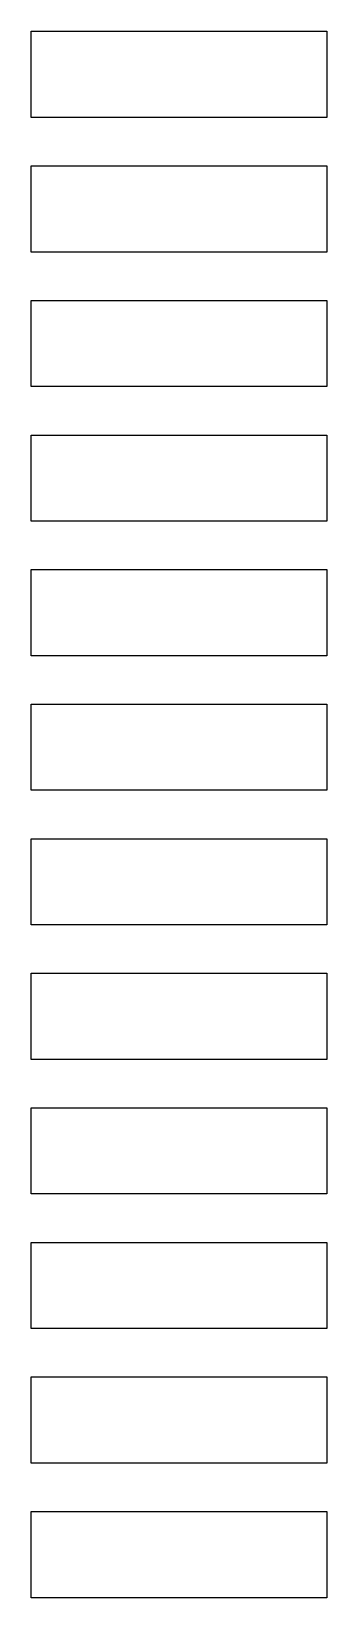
# Model space of a CAD drawing. Header units: inches. Extents: x 5.8 to 18, y -6.4 to -1.3.
# Drawn here: x 12.1791 to 12.2657, y -5.55 to -5.0917 of the extents above; entities that cross this region are included whole.
import ezdxf

# ---------------------------------------------------------------- set-up
doc = ezdxf.new("R2010")
doc.units = ezdxf.units.IN
doc.header["$MEASUREMENT"] = 0
doc.layers.add('F.Cu', color=13, linetype='CONTINUOUS', true_color=0xc83434)

msp = doc.modelspace()

# ---------------------------------------------------------------- linework, layer by layer
at = {"layer": 'F.Cu', "linetype": 'CONTINUOUS'}
for p, q in [((12.17913, -5.11693), (12.17913, -5.09173)), ((12.17913, -5.09173), (12.26575, -5.09173)), ((12.26575, -5.09173), (12.26575, -5.11693)), ((12.26575, -5.11693), (12.17913, -5.11693)), ((12.17913, -5.1563), (12.17913, -5.1311)), ((12.17913, -5.1311), (12.26575, -5.1311)), ((12.26575, -5.1311), (12.26575, -5.1563)), ((12.26575, -5.1563), (12.17913, -5.1563)), ((12.17913, -5.19567), (12.17913, -5.17047)), ((12.17913, -5.17047), (12.26575, -5.17047)), ((12.26575, -5.17047), (12.26575, -5.19567)), ((12.26575, -5.19567), (12.17913, -5.19567)), ((12.17913, -5.23504), (12.17913, -5.20984)), ((12.17913, -5.20984), (12.26575, -5.20984)), ((12.26575, -5.20984), (12.26575, -5.23504)), ((12.26575, -5.23504), (12.17913, -5.23504)), ((12.17913, -5.27441), (12.17913, -5.24921)), ((12.17913, -5.24921), (12.26575, -5.24921)), ((12.26575, -5.24921), (12.26575, -5.27441)), ((12.26575, -5.27441), (12.17913, -5.27441)), ((12.17913, -5.31378), (12.17913, -5.28858)), ((12.17913, -5.28858), (12.26575, -5.28858)), ((12.26575, -5.28858), (12.26575, -5.31378)), ((12.26575, -5.31378), (12.17913, -5.31378)), ((12.17913, -5.35315), (12.17913, -5.32795)), ((12.17913, -5.32795), (12.26575, -5.32795)), ((12.26575, -5.32795), (12.26575, -5.35315)), ((12.26575, -5.35315), (12.17913, -5.35315)), ((12.17913, -5.39252), (12.17913, -5.36732)), ((12.17913, -5.36732), (12.26575, -5.36732)), ((12.26575, -5.36732), (12.26575, -5.39252)), ((12.26575, -5.39252), (12.17913, -5.39252)), ((12.17913, -5.43189), (12.17913, -5.40669)), ((12.17913, -5.40669), (12.26575, -5.40669)), ((12.26575, -5.40669), (12.26575, -5.43189)), ((12.26575, -5.43189), (12.17913, -5.43189)), ((12.17913, -5.47126), (12.17913, -5.44606)), ((12.17913, -5.44606), (12.26575, -5.44606)), ((12.26575, -5.44606), (12.26575, -5.47126)), ((12.26575, -5.47126), (12.17913, -5.47126)), ((12.17913, -5.51063), (12.17913, -5.48543)), ((12.17913, -5.48543), (12.26575, -5.48543)), ((12.26575, -5.48543), (12.26575, -5.51063)), ((12.26575, -5.51063), (12.17913, -5.51063)), ((12.17913, -5.55), (12.17913, -5.5248)), ((12.17913, -5.5248), (12.26575, -5.5248)), ((12.26575, -5.5248), (12.26575, -5.55)), ((12.26575, -5.55), (12.17913, -5.55))]:
    msp.add_line(p, q, dxfattribs=at)

doc.saveas('drawing.dxf')
